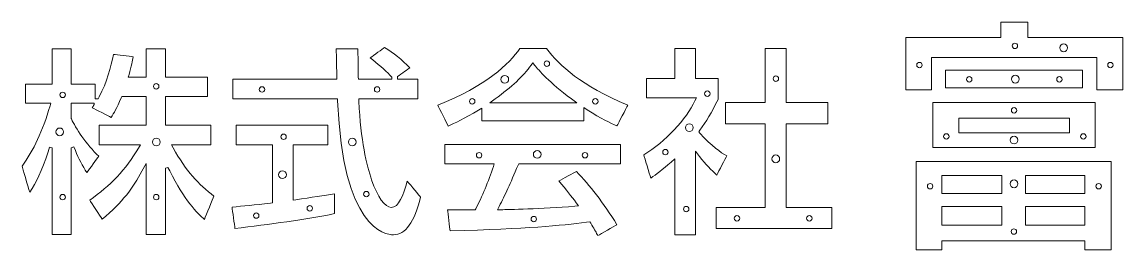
# Model space of a CAD drawing. Header units: millimetres. Extents: x -966 to 669, y -193 to -17.
# Drawn here: x -966 to -113, y -193 to -17 of the extents above; entities that cross this region are included whole.
import ezdxf

# ---------------------------------------------------------------- set-up
doc = ezdxf.new("R2010")
doc.units = ezdxf.units.MM
doc.header["$MEASUREMENT"] = 0
doc.layers.add('layer 1', color=7, linetype='Continuous')

msp = doc.modelspace()

# ---------------------------------------------------------------- linework, layer by layer
at = {"layer": 'layer 1', "color": 250, "lineweight": 18}
for points, knots in [([(-113.4818, -28.6061), (-116.7269, -28.6061), (-187.2068, -28.6061), (-187.2068, -28.6061), (-187.2068, -28.6061), (-187.2068, -28.6061), (-187.2068, -19.1341), (-187.2068, -16.6309), (-187.2068, -16.6309), (-189.9272, -16.6309), (-205.4116, -16.6309), (-208.132, -16.6309), (-208.132, -16.6309), (-208.132, -19.1341), (-208.132, -28.6061), (-208.132, -28.6061), (-208.132, -28.6061), (-208.132, -28.6061), (-278.2352, -28.6061), (-281.4794, -28.6061), (-281.4794, -28.6061), (-281.4794, -31.6212), (-281.4794, -66.0815), (-281.4794, -69.0966), (-281.4794, -69.0966), (-278.7909, -69.0966), (-264.3866, -69.0966), (-261.698, -69.0966), (-261.698, -69.0966), (-261.698, -66.1452), (-261.698, -44.2065), (-261.698, -44.2065), (-261.698, -44.2065), (-261.698, -44.2065), (-133.8337, -44.2065), (-133.8337, -44.2065), (-133.8337, -44.2065), (-133.8337, -44.2065), (-133.8337, -66.1452), (-133.8337, -69.0966), (-133.8337, -69.0966), (-131.1289, -69.0966), (-116.1865, -69.0966), (-113.4818, -69.0966), (-113.4818, -69.0966), (-113.4818, -66.0815), (-113.4818, -31.6212), (-113.4818, -28.6061)], [0, 0, 0, 0, 0.07692308, 0.07692308, 0.07692308, 0.07692308, 0.15384615, 0.15384615, 0.15384615, 0.15384615, 0.23076923, 0.23076923, 0.23076923, 0.23076923, 0.30769231, 0.30769231, 0.30769231, 0.30769231, 0.38461538, 0.38461538, 0.38461538, 0.38461538, 0.46153846, 0.46153846, 0.46153846, 0.46153846, 0.53846154, 0.53846154, 0.53846154, 0.53846154, 0.61538462, 0.61538462, 0.61538462, 0.61538462, 0.69230769, 0.69230769, 0.69230769, 0.69230769, 0.76923077, 0.76923077, 0.76923077, 0.76923077, 0.84615385, 0.84615385, 0.84615385, 0.84615385, 1, 1, 1, 1]), ([(-822.1295, -59.3887), (-825.1818, -59.3887), (-854.5023, -59.3887), (-854.5023, -59.3887), (-854.5023, -59.3887), (-854.5023, -59.3887), (-854.5023, -40.3869), (-854.5023, -37.4944), (-854.5023, -37.4944), (-854.5023, -37.4944), (-869.5543, -37.4944), (-869.5543, -37.4944), (-869.5543, -37.4944), (-869.5543, -40.3869), (-869.5543, -59.3887), (-869.5543, -59.3887), (-869.5543, -59.3887), (-869.5543, -59.3887), (-883.314, -59.3887), (-883.314, -59.3887), (-883.314, -59.3887), (-883.314, -59.3887), (-882.7477, -57.2529), (-882.7477, -57.2529), (-882.7477, -57.2529), (-880.977, -50.5763), (-880.1363, -46.8868), (-879.4104, -43.525), (-879.4104, -43.525), (-882.1499, -43.205), (-892.4463, -42.0023), (-894.7669, -41.7313), (-894.7669, -41.7313), (-896.7278, -51.2365), (-899.775, -63.207), (-905.8418, -74.4868), (-905.8418, -74.4868), (-905.8418, -74.4868), (-906.6897, -76.0633), (-906.6897, -76.0633), (-906.6897, -76.0633), (-906.6897, -76.0633), (-909.0391, -76.0633), (-909.0391, -76.0633), (-909.0391, -76.0633), (-909.0391, -76.0633), (-909.0391, -64.7051), (-909.0391, -64.7051), (-909.0391, -64.7051), (-911.8427, -64.7051), (-927.5301, -64.7051), (-927.5301, -64.7051), (-927.5301, -64.7051), (-927.5301, -64.7051), (-927.5301, -40.4828), (-927.5301, -37.4944), (-927.5301, -37.4944), (-927.5301, -37.4944), (-942.1108, -37.4944), (-942.1108, -37.4944), (-942.1108, -37.4944), (-942.1108, -40.4828), (-942.1108, -64.7051), (-942.1108, -64.7051), (-942.1108, -64.7051), (-942.1108, -64.7051), (-959.8907, -64.7051), (-962.7538, -64.7051), (-962.7538, -64.7051), (-962.7538, -64.7051), (-962.7538, -79.4457), (-962.7538, -79.4457), (-962.7538, -79.4457), (-959.9372, -79.4457), (-943.2649, -79.4457), (-943.2649, -79.4457), (-943.2649, -79.4457), (-943.2649, -79.4457), (-943.9015, -81.623), (-943.9015, -81.623), (-943.9015, -81.623), (-949.6194, -101.1715), (-956.5152, -116.0047), (-965.5578, -128.225), (-965.5578, -128.225), (-965.181, -129.5112), (-961.0512, -143.612), (-959.6143, -148.5181), (-959.6143, -148.5181), (-954.4771, -140.7496), (-950.3013, -132.393), (-945.4308, -117.0647), (-945.4308, -117.0647), (-945.4308, -117.0647), (-944.3399, -113.4271), (-944.3399, -113.4271), (-944.3399, -113.4271), (-944.3399, -113.4271), (-942.1108, -114.0763), (-942.1108, -114.0763), (-942.1108, -114.0763), (-942.1108, -114.0763), (-942.1108, -177.8607), (-942.1108, -181.0856), (-942.1108, -181.0856), (-942.1108, -181.0856), (-927.5301, -181.0856), (-927.5301, -181.0856), (-927.5301, -181.0856), (-927.5301, -177.8586), (-927.5301, -113.9679), (-927.5301, -113.9679), (-927.5301, -113.9679), (-927.5301, -113.9679), (-925.4043, -113.2105), (-925.4043, -113.2105), (-925.4043, -113.2105), (-925.4043, -113.2105), (-924.2567, -116.1504), (-924.2567, -116.1504), (-924.2567, -116.1504), (-921.6614, -122.4937), (-918.7888, -127.9767), (-915.3088, -133.2245), (-915.3088, -133.2245), (-913.3218, -130.4751), (-907.4834, -122.3964), (-906.1919, -120.6094), (-906.1919, -120.6094), (-915.6704, -111.6396), (-924.2088, -98.4867), (-927.3706, -91.715), (-927.3706, -91.715), (-927.3706, -91.715), (-927.5301, -91.3733), (-927.5301, -91.3733), (-927.5301, -91.3733), (-927.5301, -91.3733), (-927.5301, -79.4457), (-927.5301, -79.4457), (-927.5301, -79.4457), (-927.5301, -79.4457), (-912.8913, -79.4457), (-909.6624, -79.4457), (-909.6624, -79.4457), (-909.6624, -79.4457), (-909.6624, -80.6253), (-909.6624, -80.6253), (-909.6624, -80.6253), (-910.2619, -81.5096), (-911.0763, -82.7109), (-911.2625, -82.9857), (-911.2625, -82.9857), (-908.714, -84.2964), (-898.7401, -89.4265), (-896.6824, -90.4848), (-896.6824, -90.4848), (-894.3183, -86.9577), (-892.223, -83.7446), (-888.7766, -75.3386), (-888.7766, -75.3386), (-888.7766, -75.3386), (-888.344, -74.2835), (-888.344, -74.2835), (-888.344, -74.2835), (-888.344, -74.2835), (-869.5543, -74.2835), (-869.5543, -74.2835), (-869.5543, -74.2835), (-869.5543, -74.2835), (-869.5543, -96.4469), (-869.5543, -96.4469), (-869.5543, -96.4469), (-869.5543, -96.4469), (-902.8666, -96.4469), (-905.9566, -96.4469), (-905.9566, -96.4469), (-905.9566, -96.4469), (-905.9566, -111.6573), (-905.9566, -111.6573), (-905.9566, -111.6573), (-902.9218, -111.6573), (-873.9125, -111.6573), (-873.9125, -111.6573), (-873.9125, -111.6573), (-873.9125, -111.6573), (-875.4161, -114.2181), (-875.4161, -114.2181), (-875.4161, -114.2181), (-885.1463, -130.7879), (-897.1819, -143.6168), (-913.1775, -154.4838), (-913.1775, -154.4838), (-911.7891, -156.6232), (-905.1187, -166.9004), (-903.5488, -169.3194), (-903.5488, -169.3194), (-887.6459, -156.2534), (-879.6786, -144.9452), (-872.7507, -132.0991), (-872.7507, -132.0991), (-872.7507, -132.0991), (-869.5543, -126.1725), (-869.5543, -126.1725), (-869.5543, -126.1725), (-869.5543, -126.1725), (-869.5543, -177.9134), (-869.5543, -181.0856), (-869.5543, -181.0856), (-869.5543, -181.0856), (-854.5023, -181.0856), (-854.5023, -181.0856), (-854.5023, -181.0856), (-854.5023, -177.9127), (-854.5023, -129.7463), (-854.5023, -129.7463), (-854.5023, -129.7463), (-854.5023, -129.7463), (-852.7836, -129.2761), (-852.7836, -129.2761), (-852.7836, -129.2761), (-852.7836, -129.2761), (-851.28, -131.9896), (-851.28, -131.9896), (-851.28, -131.9896), (-840.0705, -154.5439), (-829.6336, -164.8606), (-824.3891, -169.4846), (-824.3891, -169.4846), (-823.0324, -166.189), (-817.7921, -153.4582), (-817.0176, -151.577), (-817.0176, -151.577), (-828.8235, -142.2229), (-838.7577, -132.1181), (-848.511, -114.169), (-848.511, -114.169), (-848.511, -114.169), (-849.8759, -111.6573), (-849.8759, -111.6573), (-849.8759, -111.6573), (-849.8759, -111.6573), (-822.3338, -111.6573), (-819.3155, -111.6573), (-819.3155, -111.6573), (-819.3155, -111.6573), (-819.3155, -96.4469), (-819.3155, -96.4469), (-819.3155, -96.4469), (-822.3949, -96.4469), (-854.5023, -96.4469), (-854.5023, -96.4469), (-854.5023, -96.4469), (-854.5023, -96.4469), (-854.5023, -74.2835), (-854.5023, -74.2835), (-854.5023, -74.2835), (-854.5023, -74.2835), (-825.1818, -74.2835), (-822.1295, -74.2835), (-822.1295, -74.2835), (-822.1295, -74.2835), (-822.1295, -59.3887), (-822.1295, -59.3887)], [0, 0, 0, 0, 0.01492537, 0.01492537, 0.01492537, 0.01492537, 0.02985075, 0.02985075, 0.02985075, 0.02985075, 0.04477612, 0.04477612, 0.04477612, 0.04477612, 0.05970149, 0.05970149, 0.05970149, 0.05970149, 0.07462687, 0.07462687, 0.07462687, 0.07462687, 0.08955224, 0.08955224, 0.08955224, 0.08955224, 0.10447761, 0.10447761, 0.10447761, 0.10447761, 0.11940299, 0.11940299, 0.11940299, 0.11940299, 0.13432836, 0.13432836, 0.13432836, 0.13432836, 0.14925373, 0.14925373, 0.14925373, 0.14925373, 0.1641791, 0.1641791, 0.1641791, 0.1641791, 0.17910448, 0.17910448, 0.17910448, 0.17910448, 0.19402985, 0.19402985, 0.19402985, 0.19402985, 0.20895522, 0.20895522, 0.20895522, 0.20895522, 0.2238806, 0.2238806, 0.2238806, 0.2238806, 0.23880597, 0.23880597, 0.23880597, 0.23880597, 0.25373134, 0.25373134, 0.25373134, 0.25373134, 0.26865672, 0.26865672, 0.26865672, 0.26865672, 0.28358209, 0.28358209, 0.28358209, 0.28358209, 0.29850746, 0.29850746, 0.29850746, 0.29850746, 0.31343284, 0.31343284, 0.31343284, 0.31343284, 0.32835821, 0.32835821, 0.32835821, 0.32835821, 0.34328358, 0.34328358, 0.34328358, 0.34328358, 0.35820896, 0.35820896, 0.35820896, 0.35820896, 0.37313433, 0.37313433, 0.37313433, 0.37313433, 0.3880597, 0.3880597, 0.3880597, 0.3880597, 0.40298507, 0.40298507, 0.40298507, 0.40298507, 0.41791045, 0.41791045, 0.41791045, 0.41791045, 0.43283582, 0.43283582, 0.43283582, 0.43283582, 0.44776119, 0.44776119, 0.44776119, 0.44776119, 0.46268657, 0.46268657, 0.46268657, 0.46268657, 0.47761194, 0.47761194, 0.47761194, 0.47761194, 0.49253731, 0.49253731, 0.49253731, 0.49253731, 0.50746269, 0.50746269, 0.50746269, 0.50746269, 0.52238806, 0.52238806, 0.52238806, 0.52238806, 0.53731343, 0.53731343, 0.53731343, 0.53731343, 0.55223881, 0.55223881, 0.55223881, 0.55223881, 0.56716418, 0.56716418, 0.56716418, 0.56716418, 0.58208955, 0.58208955, 0.58208955, 0.58208955, 0.59701493, 0.59701493, 0.59701493, 0.59701493, 0.6119403, 0.6119403, 0.6119403, 0.6119403, 0.62686567, 0.62686567, 0.62686567, 0.62686567, 0.64179104, 0.64179104, 0.64179104, 0.64179104, 0.65671642, 0.65671642, 0.65671642, 0.65671642, 0.67164179, 0.67164179, 0.67164179, 0.67164179, 0.68656716, 0.68656716, 0.68656716, 0.68656716, 0.70149254, 0.70149254, 0.70149254, 0.70149254, 0.71641791, 0.71641791, 0.71641791, 0.71641791, 0.73134328, 0.73134328, 0.73134328, 0.73134328, 0.74626866, 0.74626866, 0.74626866, 0.74626866, 0.76119403, 0.76119403, 0.76119403, 0.76119403, 0.7761194, 0.7761194, 0.7761194, 0.7761194, 0.79104478, 0.79104478, 0.79104478, 0.79104478, 0.80597015, 0.80597015, 0.80597015, 0.80597015, 0.82089552, 0.82089552, 0.82089552, 0.82089552, 0.8358209, 0.8358209, 0.8358209, 0.8358209, 0.85074627, 0.85074627, 0.85074627, 0.85074627, 0.86567164, 0.86567164, 0.86567164, 0.86567164, 0.88059701, 0.88059701, 0.88059701, 0.88059701, 0.89552239, 0.89552239, 0.89552239, 0.89552239, 0.91044776, 0.91044776, 0.91044776, 0.91044776, 0.92537313, 0.92537313, 0.92537313, 0.92537313, 0.94029851, 0.94029851, 0.94029851, 0.94029851, 0.95522388, 0.95522388, 0.95522388, 0.95522388, 0.97014925, 0.97014925, 0.97014925, 0.97014925, 1, 1, 1, 1]), ([(-685.0438, -36.4195), (-686.3875, -37.4014), (-693.4307, -42.5463), (-696.1017, -44.4972), (-696.1017, -44.4972), (-690.5735, -48.3802), (-684.5496, -53.9761), (-680.7755, -57.9221), (-680.7755, -57.9221), (-680.7755, -57.9221), (-679.3928, -59.3676), (-679.3928, -59.3676), (-679.3928, -59.3676), (-679.3928, -59.3676), (-679.3928, -60.797), (-679.3928, -60.797), (-679.3928, -60.797), (-679.3928, -60.797), (-705.2673, -60.797), (-705.2673, -60.797), (-705.2673, -60.797), (-705.2673, -60.797), (-705.2937, -59.1237), (-705.2937, -59.1237), (-705.2937, -59.1237), (-705.4167, -51.2841), (-705.5571, -41.6418), (-705.595, -37.3428), (-705.595, -37.3428), (-705.595, -37.3428), (-722.3643, -37.3428), (-722.3643, -37.3428), (-722.3643, -37.3428), (-722.3044, -42.6186), (-722.0443, -55.2797), (-721.9096, -59.0361), (-721.9096, -59.0361), (-721.9096, -59.0361), (-721.8465, -60.797), (-721.8465, -60.797), (-721.8465, -60.797), (-721.8465, -60.797), (-799.1858, -60.797), (-802.4439, -60.797), (-802.4439, -60.797), (-802.4439, -60.797), (-802.4439, -76.1604), (-802.4439, -76.1604), (-802.4439, -76.1604), (-799.1848, -76.1604), (-721.352, -76.1604), (-721.352, -76.1604), (-721.352, -76.1604), (-721.352, -76.1604), (-721.287, -77.7927), (-721.287, -77.7927), (-721.287, -77.7927), (-717.3598, -176.4048), (-684.6274, -181.3998), (-678.1057, -181.3998), (-678.1057, -181.3998), (-668.853, -181.3998), (-661.6107, -171.3145), (-657.1259, -152.2547), (-657.1259, -152.2547), (-657.9578, -151.2528), (-664.6204, -143.2299), (-667.4412, -139.833), (-667.4412, -139.833), (-670.3591, -150.8032), (-673.9704, -160.2486), (-679.8255, -160.2486), (-679.8255, -160.2486), (-684.6781, -160.2486), (-690.3355, -152.2576), (-694.9589, -138.8725), (-694.9589, -138.8725), (-698.7754, -127.8234), (-703.5844, -108.2811), (-704.8212, -77.9296), (-704.8212, -77.9296), (-704.8212, -77.9296), (-704.8932, -76.1604), (-704.8932, -76.1604), (-704.8932, -76.1604), (-704.8932, -76.1604), (-662.4705, -76.1604), (-659.3198, -76.1604), (-659.3198, -76.1604), (-659.3198, -76.1604), (-659.3198, -60.797), (-659.3198, -60.797), (-659.3198, -60.797), (-659.3198, -60.797), (-674.9509, -60.797), (-674.9509, -60.797), (-674.9509, -60.797), (-674.9509, -60.797), (-674.9509, -58.8192), (-674.9509, -58.8192), (-674.9509, -58.8192), (-671.7852, -56.5802), (-666.8771, -53.1086), (-665.4093, -52.0706), (-665.4093, -52.0706), (-671.1643, -46.0375), (-678.3172, -40.3301), (-685.0438, -36.4195)], [0, 0, 0, 0, 0.03571429, 0.03571429, 0.03571429, 0.03571429, 0.07142857, 0.07142857, 0.07142857, 0.07142857, 0.10714286, 0.10714286, 0.10714286, 0.10714286, 0.14285714, 0.14285714, 0.14285714, 0.14285714, 0.17857143, 0.17857143, 0.17857143, 0.17857143, 0.21428571, 0.21428571, 0.21428571, 0.21428571, 0.25, 0.25, 0.25, 0.25, 0.28571429, 0.28571429, 0.28571429, 0.28571429, 0.32142857, 0.32142857, 0.32142857, 0.32142857, 0.35714286, 0.35714286, 0.35714286, 0.35714286, 0.39285714, 0.39285714, 0.39285714, 0.39285714, 0.42857143, 0.42857143, 0.42857143, 0.42857143, 0.46428571, 0.46428571, 0.46428571, 0.46428571, 0.5, 0.5, 0.5, 0.5, 0.53571429, 0.53571429, 0.53571429, 0.53571429, 0.57142857, 0.57142857, 0.57142857, 0.57142857, 0.60714286, 0.60714286, 0.60714286, 0.60714286, 0.64285714, 0.64285714, 0.64285714, 0.64285714, 0.67857143, 0.67857143, 0.67857143, 0.67857143, 0.71428571, 0.71428571, 0.71428571, 0.71428571, 0.75, 0.75, 0.75, 0.75, 0.78571429, 0.78571429, 0.78571429, 0.78571429, 0.82142857, 0.82142857, 0.82142857, 0.82142857, 0.85714286, 0.85714286, 0.85714286, 0.85714286, 0.89285714, 0.89285714, 0.89285714, 0.89285714, 0.92857143, 0.92857143, 0.92857143, 0.92857143, 1, 1, 1, 1]), ([(-496.7092, -81.0673), (-533.0539, -66.0239), (-549.0529, -50.5013), (-559.7375, -37.183), (-559.7375, -37.183), (-561.1878, -37.183), (-578.656, -37.183), (-580.2361, -37.183), (-580.2361, -37.183), (-588.5455, -49.1288), (-606.2784, -66.1166), (-643.8265, -81.0993), (-643.8265, -81.0993), (-642.5473, -83.6366), (-636.835, -94.9665), (-635.6988, -97.2206), (-635.6988, -97.2206), (-630.7382, -94.9779), (-623.4146, -91.5876), (-612.1816, -84.8448), (-612.1816, -84.8448), (-612.1816, -84.8448), (-609.6067, -83.299), (-609.6067, -83.299), (-609.6067, -83.299), (-609.6067, -83.299), (-609.6067, -91.0174), (-609.6067, -93.2068), (-609.6067, -93.2068), (-606.4145, -93.2068), (-533.9438, -93.2068), (-530.7516, -93.2068), (-530.7516, -93.2068), (-530.7516, -90.98), (-530.7516, -82.8629), (-530.7516, -82.8629), (-530.7516, -82.8629), (-530.7516, -82.8629), (-528.1257, -84.5678), (-528.1257, -84.5678), (-528.1257, -84.5678), (-517.31, -91.5902), (-510.0681, -94.9157), (-505.1178, -97.0928), (-505.1178, -97.0928), (-503.9718, -94.9086), (-498.0366, -83.5973), (-496.7092, -81.0673)], [0, 0, 0, 0, 0.07692308, 0.07692308, 0.07692308, 0.07692308, 0.15384615, 0.15384615, 0.15384615, 0.15384615, 0.23076923, 0.23076923, 0.23076923, 0.23076923, 0.30769231, 0.30769231, 0.30769231, 0.30769231, 0.38461538, 0.38461538, 0.38461538, 0.38461538, 0.46153846, 0.46153846, 0.46153846, 0.46153846, 0.53846154, 0.53846154, 0.53846154, 0.53846154, 0.61538462, 0.61538462, 0.61538462, 0.61538462, 0.69230769, 0.69230769, 0.69230769, 0.69230769, 0.76923077, 0.76923077, 0.76923077, 0.76923077, 0.84615385, 0.84615385, 0.84615385, 0.84615385, 1, 1, 1, 1]), ([(-444.2521, -37.183), (-446.8164, -37.183), (-457.8339, -37.183), (-460.3982, -37.183), (-460.3982, -37.183), (-460.3982, -40.102), (-460.3982, -60.3285), (-460.3982, -60.3285), (-460.3982, -60.3285), (-460.3982, -60.3285), (-479.4, -60.3285), (-482.2925, -60.3285), (-482.2925, -60.3285), (-482.2925, -62.8394), (-482.2925, -72.7124), (-482.2925, -75.2233), (-482.2925, -75.2233), (-479.1922, -75.2233), (-443.6389, -75.2233), (-443.6389, -75.2233), (-443.6389, -75.2233), (-443.6389, -75.2233), (-444.7647, -77.6411), (-444.7647, -77.6411), (-444.7647, -77.6411), (-451.4361, -91.9652), (-467.5968, -109.0394), (-484.341, -119.5714), (-484.341, -119.5714), (-483.7592, -121.5148), (-479.9769, -134.1507), (-478.9683, -137.5198), (-478.9683, -137.5198), (-474.7405, -134.5572), (-469.9162, -130.9657), (-463.2229, -125.0608), (-463.2229, -125.0608), (-463.2229, -125.0608), (-460.3982, -122.5689), (-460.3982, -122.5689), (-460.3982, -122.5689), (-460.3982, -122.5689), (-460.3982, -178.2031), (-460.3982, -181.4026), (-460.3982, -181.4026), (-457.8339, -181.4026), (-446.8164, -181.4026), (-444.2521, -181.4026), (-444.2521, -181.4026), (-444.2521, -178.1885), (-444.2521, -116.738), (-444.2521, -116.738), (-444.2521, -116.738), (-444.2521, -116.738), (-441.1961, -120.7792), (-441.1961, -120.7792), (-441.1961, -120.7792), (-436.5599, -126.9105), (-431.9614, -131.4261), (-427.8719, -135.169), (-427.8719, -135.169), (-426.3902, -132.3265), (-421.2306, -122.4279), (-420.1044, -120.2673), (-420.1044, -120.2673), (-424.864, -117.4842), (-431.7571, -113.1397), (-440.868, -102.5854), (-440.868, -102.5854), (-440.868, -102.5854), (-441.7551, -101.5575), (-441.7551, -101.5575), (-441.7551, -101.5575), (-441.7551, -101.5575), (-440.9489, -100.4649), (-440.9489, -100.4649), (-440.9489, -100.4649), (-435.8977, -93.621), (-431.9398, -86.8812), (-426.8943, -76.5292), (-426.8943, -76.5292), (-426.8943, -75.8462), (-426.8943, -63.0596), (-426.8943, -60.3285), (-426.8943, -60.3285), (-429.6609, -60.3285), (-444.2521, -60.3285), (-444.2521, -60.3285), (-444.2521, -60.3285), (-444.2521, -60.3285), (-444.2521, -40.102), (-444.2521, -37.183)], [0, 0, 0, 0, 0.04166667, 0.04166667, 0.04166667, 0.04166667, 0.08333333, 0.08333333, 0.08333333, 0.08333333, 0.125, 0.125, 0.125, 0.125, 0.16666667, 0.16666667, 0.16666667, 0.16666667, 0.20833333, 0.20833333, 0.20833333, 0.20833333, 0.25, 0.25, 0.25, 0.25, 0.29166667, 0.29166667, 0.29166667, 0.29166667, 0.33333333, 0.33333333, 0.33333333, 0.33333333, 0.375, 0.375, 0.375, 0.375, 0.41666667, 0.41666667, 0.41666667, 0.41666667, 0.45833333, 0.45833333, 0.45833333, 0.45833333, 0.5, 0.5, 0.5, 0.5, 0.54166667, 0.54166667, 0.54166667, 0.54166667, 0.58333333, 0.58333333, 0.58333333, 0.58333333, 0.625, 0.625, 0.625, 0.625, 0.66666667, 0.66666667, 0.66666667, 0.66666667, 0.70833333, 0.70833333, 0.70833333, 0.70833333, 0.75, 0.75, 0.75, 0.75, 0.79166667, 0.79166667, 0.79166667, 0.79166667, 0.83333333, 0.83333333, 0.83333333, 0.83333333, 0.875, 0.875, 0.875, 0.875, 0.91666667, 0.91666667, 0.91666667, 0.91666667, 1, 1, 1, 1]), ([(-374.0383, -37.183), (-376.615, -37.183), (-387.9219, -37.183), (-390.4986, -37.183), (-390.4986, -37.183), (-390.4986, -40.3128), (-390.4986, -79.0919), (-390.4986, -79.0919), (-390.4986, -79.0919), (-390.4986, -79.0919), (-418.1155, -79.0919), (-421.1489, -79.0919), (-421.1489, -79.0919), (-421.1489, -81.6685), (-421.1489, -92.9728), (-421.1489, -95.5494), (-421.1489, -95.5494), (-418.1155, -95.5494), (-390.4986, -95.5494), (-390.4986, -95.5494), (-390.4986, -95.5494), (-390.4986, -95.5494), (-390.4986, -160.2514), (-390.4986, -160.2514), (-390.4986, -160.2514), (-390.4986, -160.2514), (-425.2408, -160.2514), (-428.3423, -160.2514), (-428.3423, -160.2514), (-428.3423, -162.822), (-428.3423, -173.9841), (-428.3423, -176.5546), (-428.3423, -176.5546), (-425.1266, -176.5546), (-342.0699, -176.5546), (-338.8542, -176.5546), (-338.8542, -176.5546), (-338.8542, -173.9841), (-338.8542, -162.822), (-338.8542, -160.2514), (-338.8542, -160.2514), (-341.9336, -160.2514), (-374.0383, -160.2514), (-374.0383, -160.2514), (-374.0383, -160.2514), (-374.0383, -160.2514), (-374.0383, -95.5494), (-374.0383, -95.5494), (-374.0383, -95.5494), (-374.0383, -95.5494), (-344.8759, -95.5494), (-341.8253, -95.5494), (-341.8253, -95.5494), (-341.8253, -92.9728), (-341.8253, -81.6685), (-341.8253, -79.0919), (-341.8253, -79.0919), (-344.8759, -79.0919), (-374.0383, -79.0919), (-374.0383, -79.0919), (-374.0383, -79.0919), (-374.0383, -79.0919), (-374.0383, -40.3128), (-374.0383, -37.183)], [0, 0, 0, 0, 0.05882353, 0.05882353, 0.05882353, 0.05882353, 0.11764706, 0.11764706, 0.11764706, 0.11764706, 0.17647059, 0.17647059, 0.17647059, 0.17647059, 0.23529412, 0.23529412, 0.23529412, 0.23529412, 0.29411765, 0.29411765, 0.29411765, 0.29411765, 0.35294118, 0.35294118, 0.35294118, 0.35294118, 0.41176471, 0.41176471, 0.41176471, 0.41176471, 0.47058824, 0.47058824, 0.47058824, 0.47058824, 0.52941176, 0.52941176, 0.52941176, 0.52941176, 0.58823529, 0.58823529, 0.58823529, 0.58823529, 0.64705882, 0.64705882, 0.64705882, 0.64705882, 0.70588235, 0.70588235, 0.70588235, 0.70588235, 0.76470588, 0.76470588, 0.76470588, 0.76470588, 0.82352941, 0.82352941, 0.82352941, 0.82352941, 0.88235294, 0.88235294, 0.88235294, 0.88235294, 1, 1, 1, 1]), ([(-536.2555, -79.2462), (-536.2555, -79.2462), (-603.5919, -79.2462), (-603.5919, -79.2462), (-603.5919, -79.2462), (-603.5919, -79.2462), (-599.3227, -76.1673), (-599.3227, -76.1673), (-599.3227, -76.1673), (-586.6444, -67.024), (-577.5639, -58.5074), (-571.5625, -50.1308), (-571.5625, -50.1308), (-571.5625, -50.1308), (-570.2864, -48.3499), (-570.2864, -48.3499), (-570.2864, -48.3499), (-570.2864, -48.3499), (-568.8781, -50.0283), (-568.8781, -50.0283), (-568.8781, -50.0283), (-565.5253, -54.0246), (-557.6733, -63.3831), (-540.3952, -76.1801), (-540.3952, -76.1801), (-540.3952, -76.1801), (-536.2555, -79.2462), (-536.2555, -79.2462)], [0, 0, 0, 0, 0.125, 0.125, 0.125, 0.125, 0.25, 0.25, 0.25, 0.25, 0.375, 0.375, 0.375, 0.375, 0.5, 0.5, 0.5, 0.5, 0.625, 0.625, 0.625, 0.625, 0.75, 0.75, 0.75, 0.75, 1, 1, 1, 1]), ([(-250.887, -53.9333), (-250.887, -56.3835), (-250.887, -65.1251), (-250.887, -67.5752), (-250.887, -67.5752), (-247.6438, -67.5752), (-148.0808, -67.5752), (-144.8376, -67.5752), (-144.8376, -67.5752), (-144.8376, -65.1251), (-144.8376, -56.3835), (-144.8376, -53.9333), (-144.8376, -53.9333), (-148.0808, -53.9333), (-247.6438, -53.9333), (-250.887, -53.9333)], [0, 0, 0, 0, 0.2, 0.2, 0.2, 0.2, 0.4, 0.4, 0.4, 0.4, 0.6, 0.6, 0.6, 0.6, 1, 1, 1, 1]), ([(-260.5773, -78.9596), (-260.5773, -81.9191), (-260.5773, -110.7952), (-260.5773, -113.7547), (-260.5773, -113.7547), (-257.3105, -113.7547), (-138.2212, -113.7547), (-134.9544, -113.7547), (-134.9544, -113.7547), (-134.9544, -110.7952), (-134.9544, -81.9191), (-134.9544, -78.9596), (-134.9544, -78.9596), (-138.2212, -78.9596), (-257.3105, -78.9596), (-260.5773, -78.9596)], [0, 0, 0, 0, 0.2, 0.2, 0.2, 0.2, 0.4, 0.4, 0.4, 0.4, 0.6, 0.6, 0.6, 0.6, 1, 1, 1, 1]), ([(-240.4129, -91.0043), (-240.4129, -91.0043), (-154.9259, -91.0043), (-154.9259, -91.0043), (-154.9259, -91.0043), (-154.9259, -91.0043), (-154.9259, -102.4748), (-154.9259, -102.4748), (-154.9259, -102.4748), (-154.9259, -102.4748), (-240.4129, -102.4748), (-240.4129, -102.4748), (-240.4129, -102.4748), (-240.4129, -102.4748), (-240.4129, -91.0043), (-240.4129, -91.0043)], [0, 0, 0, 0, 0.2, 0.2, 0.2, 0.2, 0.4, 0.4, 0.4, 0.4, 0.6, 0.6, 0.6, 0.6, 1, 1, 1, 1]), ([(-773.3019, -156.9524), (-785.8409, -158.3952), (-794.3413, -159.1793), (-803.0042, -159.9317), (-803.0042, -159.9317), (-802.6498, -162.5979), (-801.1364, -173.987), (-800.8002, -176.5171), (-800.8002, -176.5171), (-774.5959, -173.3605), (-745.3197, -169.5418), (-723.6028, -164.9863), (-723.6028, -164.9863), (-723.6204, -162.8692), (-723.7055, -152.5227), (-723.7293, -149.6061), (-723.7293, -149.6061), (-731.6144, -150.9224), (-741.4095, -152.5558), (-753.7097, -154.2926), (-753.7097, -154.2926), (-753.7097, -154.2926), (-755.6474, -154.5663), (-755.6474, -154.5663), (-755.6474, -154.5663), (-755.6474, -154.5663), (-755.6474, -111.8117), (-755.6474, -111.8117), (-755.6474, -111.8117), (-755.6474, -111.8117), (-731.7374, -111.8117), (-728.7536, -111.8117), (-728.7536, -111.8117), (-728.7536, -111.8117), (-728.7536, -96.4469), (-728.7536, -96.4469), (-728.7536, -96.4469), (-728.7536, -96.4469), (-799.9413, -96.4469), (-799.9413, -96.4469), (-799.9413, -96.4469), (-799.9413, -96.4469), (-799.9413, -111.8117), (-799.9413, -111.8117), (-799.9413, -111.8117), (-796.9396, -111.8117), (-771.7963, -111.8117), (-771.7963, -111.8117), (-771.7963, -111.8117), (-771.7963, -111.8117), (-771.7963, -156.7791), (-771.7963, -156.7791), (-771.7963, -156.7791), (-771.7963, -156.7791), (-773.3019, -156.9524), (-773.3019, -156.9524)], [0, 0, 0, 0, 0.06666667, 0.06666667, 0.06666667, 0.06666667, 0.13333333, 0.13333333, 0.13333333, 0.13333333, 0.2, 0.2, 0.2, 0.2, 0.26666667, 0.26666667, 0.26666667, 0.26666667, 0.33333333, 0.33333333, 0.33333333, 0.33333333, 0.4, 0.4, 0.4, 0.4, 0.46666667, 0.46666667, 0.46666667, 0.46666667, 0.53333333, 0.53333333, 0.53333333, 0.53333333, 0.6, 0.6, 0.6, 0.6, 0.66666667, 0.66666667, 0.66666667, 0.66666667, 0.73333333, 0.73333333, 0.73333333, 0.73333333, 0.8, 0.8, 0.8, 0.8, 0.86666667, 0.86666667, 0.86666667, 0.86666667, 1, 1, 1, 1]), ([(-502.4494, -111.4606), (-505.7259, -111.4606), (-634.9493, -111.4606), (-638.2258, -111.4606), (-638.2258, -111.4606), (-638.2258, -113.9714), (-638.2258, -123.8419), (-638.2258, -126.3527), (-638.2258, -126.3527), (-635.1269, -126.3527), (-600.049, -126.3527), (-600.049, -126.3527), (-600.049, -126.3527), (-600.049, -126.3527), (-600.7811, -128.5827), (-600.7811, -128.5827), (-600.7811, -128.5827), (-604.4408, -139.7331), (-609.7627, -152.5433), (-614.3396, -161.2188), (-614.3396, -161.2188), (-614.3396, -161.2188), (-614.8215, -162.1324), (-614.8215, -162.1324), (-614.8215, -162.1324), (-614.8215, -162.1324), (-629.6766, -162.032), (-629.6766, -162.032), (-629.6766, -162.032), (-629.6766, -162.032), (-633.959, -162.0015), (-636.2693, -161.985), (-636.2693, -161.985), (-635.9052, -164.8549), (-634.5001, -175.9283), (-634.2067, -178.24), (-634.2067, -178.24), (-573.8149, -177.0056), (-548.7432, -174.0862), (-528.581, -171.7358), (-528.581, -171.7358), (-528.581, -171.7358), (-525.9766, -171.4323), (-525.9766, -171.4323), (-525.9766, -171.4323), (-525.9766, -171.4323), (-525.4098, -172.3606), (-525.4098, -172.3606), (-525.4098, -172.3606), (-522.8633, -176.5292), (-521.5597, -178.9753), (-520.4094, -181.1337), (-520.4094, -181.1337), (-520.4094, -181.1337), (-520.1562, -181.6031), (-519.9369, -182.0096), (-519.9369, -182.0096), (-517.6426, -180.7019), (-507.4837, -174.9117), (-505.159, -173.5867), (-505.159, -173.5867), (-515.6943, -156.6096), (-526.2394, -142.7588), (-536.5293, -132.379), (-536.5293, -132.379), (-538.2433, -133.3008), (-547.432, -138.2419), (-550.1325, -139.694), (-550.1325, -139.694), (-544.2939, -146.5685), (-540.2852, -151.576), (-536.5968, -156.6032), (-536.5968, -156.6032), (-536.5968, -156.6032), (-534.7923, -159.0627), (-534.7923, -159.0627), (-534.7923, -159.0627), (-534.7923, -159.0627), (-537.8333, -159.3035), (-537.8333, -159.3035), (-537.8333, -159.3035), (-563.4452, -161.3323), (-589.6086, -161.9712), (-594.7289, -161.9712), (-594.7289, -161.9712), (-594.7289, -161.9712), (-597.5194, -161.9712), (-597.5194, -161.9712), (-597.5194, -161.9712), (-597.5194, -161.9712), (-596.2395, -159.4914), (-596.2395, -159.4914), (-596.2395, -159.4914), (-591.6078, -150.5178), (-587.8275, -141.9888), (-581.597, -127.3856), (-581.597, -127.3856), (-581.597, -127.3856), (-581.1564, -126.3527), (-581.1564, -126.3527), (-581.1564, -126.3527), (-581.1564, -126.3527), (-505.7052, -126.3527), (-502.4494, -126.3527), (-502.4494, -126.3527), (-502.4494, -123.8419), (-502.4494, -113.9714), (-502.4494, -111.4606)], [0, 0, 0, 0, 0.03571429, 0.03571429, 0.03571429, 0.03571429, 0.07142857, 0.07142857, 0.07142857, 0.07142857, 0.10714286, 0.10714286, 0.10714286, 0.10714286, 0.14285714, 0.14285714, 0.14285714, 0.14285714, 0.17857143, 0.17857143, 0.17857143, 0.17857143, 0.21428571, 0.21428571, 0.21428571, 0.21428571, 0.25, 0.25, 0.25, 0.25, 0.28571429, 0.28571429, 0.28571429, 0.28571429, 0.32142857, 0.32142857, 0.32142857, 0.32142857, 0.35714286, 0.35714286, 0.35714286, 0.35714286, 0.39285714, 0.39285714, 0.39285714, 0.39285714, 0.42857143, 0.42857143, 0.42857143, 0.42857143, 0.46428571, 0.46428571, 0.46428571, 0.46428571, 0.5, 0.5, 0.5, 0.5, 0.53571429, 0.53571429, 0.53571429, 0.53571429, 0.57142857, 0.57142857, 0.57142857, 0.57142857, 0.60714286, 0.60714286, 0.60714286, 0.60714286, 0.64285714, 0.64285714, 0.64285714, 0.64285714, 0.67857143, 0.67857143, 0.67857143, 0.67857143, 0.71428571, 0.71428571, 0.71428571, 0.71428571, 0.75, 0.75, 0.75, 0.75, 0.78571429, 0.78571429, 0.78571429, 0.78571429, 0.82142857, 0.82142857, 0.82142857, 0.82142857, 0.85714286, 0.85714286, 0.85714286, 0.85714286, 0.89285714, 0.89285714, 0.89285714, 0.89285714, 0.92857143, 0.92857143, 0.92857143, 0.92857143, 1, 1, 1, 1]), ([(-142.9563, -186.1482), (-142.9563, -186.1482), (-142.9563, -191.2244), (-142.9563, -193.1789), (-142.9563, -193.1789), (-140.2515, -193.1789), (-125.3091, -193.1789), (-122.6044, -193.1789), (-122.6044, -193.1789), (-122.6044, -190.016), (-122.6044, -127.7259), (-122.6044, -124.563), (-122.6044, -124.563), (-125.8929, -124.563), (-270.2093, -124.563), (-273.4978, -124.563), (-273.4978, -124.563), (-273.4978, -127.7259), (-273.4978, -190.016), (-273.4978, -193.1789), (-273.4978, -193.1789), (-270.8091, -193.1789), (-256.4024, -193.1789), (-253.7137, -193.1789), (-253.7137, -193.1789), (-253.7137, -191.2244), (-253.7137, -186.1482), (-253.7137, -186.1482), (-253.7137, -186.1482), (-253.7137, -186.1482), (-142.9563, -186.1482), (-142.9563, -186.1482)], [0, 0, 0, 0, 0.11111111, 0.11111111, 0.11111111, 0.11111111, 0.22222222, 0.22222222, 0.22222222, 0.22222222, 0.33333333, 0.33333333, 0.33333333, 0.33333333, 0.44444444, 0.44444444, 0.44444444, 0.44444444, 0.55555556, 0.55555556, 0.55555556, 0.55555556, 0.66666667, 0.66666667, 0.66666667, 0.66666667, 0.77777778, 0.77777778, 0.77777778, 0.77777778, 1, 1, 1, 1]), ([(-253.7137, -135.6049), (-253.7137, -135.6049), (-207.1784, -135.6049), (-207.1784, -135.6049), (-207.1784, -135.6049), (-207.1784, -135.6049), (-207.1784, -149.4531), (-207.1784, -149.4531), (-207.1784, -149.4531), (-207.1784, -149.4531), (-253.7137, -149.4531), (-253.7137, -149.4531), (-253.7137, -149.4531), (-253.7137, -149.4531), (-253.7137, -135.6049), (-253.7137, -135.6049)], [0, 0, 0, 0, 0.2, 0.2, 0.2, 0.2, 0.4, 0.4, 0.4, 0.4, 0.6, 0.6, 0.6, 0.6, 1, 1, 1, 1]), ([(-188.9183, -135.6049), (-188.9183, -135.6049), (-142.9563, -135.6049), (-142.9563, -135.6049), (-142.9563, -135.6049), (-142.9563, -135.6049), (-142.9563, -149.4531), (-142.9563, -149.4531), (-142.9563, -149.4531), (-142.9563, -149.4531), (-188.9183, -149.4531), (-188.9183, -149.4531), (-188.9183, -149.4531), (-188.9183, -149.4531), (-188.9183, -135.6049), (-188.9183, -135.6049)], [0, 0, 0, 0, 0.2, 0.2, 0.2, 0.2, 0.4, 0.4, 0.4, 0.4, 0.6, 0.6, 0.6, 0.6, 1, 1, 1, 1]), ([(-253.7137, -159.5469), (-253.7137, -159.5469), (-207.1784, -159.5469), (-207.1784, -159.5469), (-207.1784, -159.5469), (-207.1784, -159.5469), (-207.1784, -173.9684), (-207.1784, -173.9684), (-207.1784, -173.9684), (-207.1784, -173.9684), (-253.7137, -173.9684), (-253.7137, -173.9684), (-253.7137, -173.9684), (-253.7137, -173.9684), (-253.7137, -159.5469), (-253.7137, -159.5469)], [0, 0, 0, 0, 0.2, 0.2, 0.2, 0.2, 0.4, 0.4, 0.4, 0.4, 0.6, 0.6, 0.6, 0.6, 1, 1, 1, 1]), ([(-188.9183, -159.5469), (-188.9183, -159.5469), (-142.9563, -159.5469), (-142.9563, -159.5469), (-142.9563, -159.5469), (-142.9563, -159.5469), (-142.9563, -173.9684), (-142.9563, -173.9684), (-142.9563, -173.9684), (-142.9563, -173.9684), (-188.9183, -173.9684), (-188.9183, -173.9684), (-188.9183, -173.9684), (-188.9183, -173.9684), (-188.9183, -159.5469), (-188.9183, -159.5469)], [0, 0, 0, 0, 0.2, 0.2, 0.2, 0.2, 0.4, 0.4, 0.4, 0.4, 0.6, 0.6, 0.6, 0.6, 1, 1, 1, 1])]:
    msp.add_open_spline(points, degree=3, knots=knots, dxfattribs=at)
at = {"layer": 'layer 1', "color": 250, "lineweight": 20}
for points in [[(-195.0103, -35.1068), (-195.0103, -36.2662), (-195.9518, -37.2076), (-197.1113, -37.2076), (-197.1113, -37.2076), (-198.2707, -37.2076), (-199.2123, -36.2662), (-199.2123, -35.1068), (-199.2123, -35.1068), (-199.2123, -33.9471), (-198.2707, -33.0058), (-197.1113, -33.0058), (-197.1113, -33.0058), (-195.9518, -33.0058), (-195.0103, -33.9471), (-195.0103, -35.1068)], [(-156.3472, -36.6099), (-156.3472, -38.2666), (-157.6904, -39.6099), (-159.3472, -39.6099), (-159.3472, -39.6099), (-161.0039, -39.6099), (-162.3472, -38.2666), (-162.3472, -36.6099), (-162.3472, -36.6099), (-162.3472, -34.9528), (-161.0039, -33.6099), (-159.3472, -33.6099), (-159.3472, -33.6099), (-157.6904, -33.6099), (-156.3472, -34.9528), (-156.3472, -36.6099)], [(-557.2665, -48.8989), (-557.2665, -50.0583), (-558.2062, -50.9988), (-559.3656, -50.9988), (-559.3656, -50.9988), (-560.5251, -50.9988), (-561.4646, -50.0583), (-561.4646, -48.8989), (-561.4646, -48.8989), (-561.4646, -47.7394), (-560.5251, -46.7989), (-559.3656, -46.7989), (-559.3656, -46.7989), (-558.2062, -46.7989), (-557.2665, -47.7394), (-557.2665, -48.8989)], [(-268.8902, -49.9648), (-268.8902, -51.1242), (-269.8298, -52.0658), (-270.9893, -52.0658), (-270.9893, -52.0658), (-272.1487, -52.0658), (-273.0884, -51.1242), (-273.0884, -49.9648), (-273.0884, -49.9648), (-273.0884, -48.8053), (-272.1487, -47.8638), (-270.9893, -47.8638), (-270.9893, -47.8638), (-269.8298, -47.8638), (-268.8902, -48.8053), (-268.8902, -49.9648)], [(-121.1342, -49.9648), (-121.1342, -51.1242), (-122.0738, -52.0658), (-123.2333, -52.0658), (-123.2333, -52.0658), (-124.3927, -52.0658), (-125.3324, -51.1242), (-125.3324, -49.9648), (-125.3324, -49.9648), (-125.3324, -48.8053), (-124.3927, -47.8638), (-123.2333, -47.8638), (-123.2333, -47.8638), (-122.0738, -47.8638), (-121.1342, -48.8053), (-121.1342, -49.9648)], [(-588.9313, -61.0769), (-588.9313, -62.7337), (-590.2744, -64.0769), (-591.9313, -64.0769), (-591.9313, -64.0769), (-593.5882, -64.0769), (-594.9313, -62.7337), (-594.9313, -61.0769), (-594.9313, -61.0769), (-594.9313, -59.4199), (-593.5882, -58.0769), (-591.9313, -58.0769), (-591.9313, -58.0769), (-590.2744, -58.0769), (-588.9313, -59.4199), (-588.9313, -61.0769)], [(-380.03, -60.5151), (-380.03, -61.6745), (-380.9715, -62.615), (-382.1291, -62.615), (-382.1291, -62.615), (-383.2904, -62.615), (-384.2299, -61.6745), (-384.2299, -60.5151), (-384.2299, -60.5151), (-384.2299, -59.3556), (-383.2904, -58.4151), (-382.1291, -58.4151), (-382.1291, -58.4151), (-380.9715, -58.4151), (-380.03, -59.3556), (-380.03, -60.5151)], [(-230.3545, -61.0421), (-230.3545, -62.2016), (-231.2959, -63.1431), (-232.4535, -63.1431), (-232.4535, -63.1431), (-233.615, -63.1431), (-234.5545, -62.2016), (-234.5545, -61.0421), (-234.5545, -61.0421), (-234.5545, -59.8827), (-233.615, -58.9411), (-232.4535, -58.9411), (-232.4535, -58.9411), (-231.2959, -58.9411), (-230.3545, -59.8827), (-230.3545, -61.0421)], [(-193.7416, -60.884), (-193.7416, -62.5408), (-195.0849, -63.884), (-196.7416, -63.884), (-196.7416, -63.884), (-198.3984, -63.884), (-199.7416, -62.5408), (-199.7416, -60.884), (-199.7416, -60.884), (-199.7416, -59.2269), (-198.3984, -57.884), (-196.7416, -57.884), (-196.7416, -57.884), (-195.0849, -57.884), (-193.7416, -59.2269), (-193.7416, -60.884)], [(-160.6038, -61.0421), (-160.6038, -62.2016), (-161.5452, -63.1431), (-162.7027, -63.1431), (-162.7027, -63.1431), (-163.8642, -63.1431), (-164.8037, -62.2016), (-164.8037, -61.0421), (-164.8037, -61.0421), (-164.8037, -59.8827), (-163.8642, -58.9411), (-162.7027, -58.9411), (-162.7027, -58.9411), (-161.5452, -58.9411), (-160.6038, -59.8827), (-160.6038, -61.0421)], [(-859.6104, -66.4743), (-859.6104, -67.6338), (-860.5519, -68.5743), (-861.7114, -68.5743), (-861.7114, -68.5743), (-862.8708, -68.5743), (-863.8124, -67.6338), (-863.8124, -66.4743), (-863.8124, -66.4743), (-863.8124, -65.3147), (-862.8708, -64.3742), (-861.7114, -64.3742), (-861.7114, -64.3742), (-860.5519, -64.3742), (-859.6104, -65.3147), (-859.6104, -66.4743)], [(-777.6946, -68.857), (-777.6946, -70.0166), (-778.6362, -70.9571), (-779.7937, -70.9571), (-779.7937, -70.9571), (-780.9551, -70.9571), (-781.8946, -70.0166), (-781.8946, -68.857), (-781.8946, -68.857), (-781.8946, -67.6975), (-780.9551, -66.757), (-779.7937, -66.757), (-779.7937, -66.757), (-778.6362, -66.757), (-777.6946, -67.6975), (-777.6946, -68.857)], [(-688.6296, -68.857), (-688.6296, -70.0166), (-689.5691, -70.9571), (-690.7285, -70.9571), (-690.7285, -70.9571), (-691.888, -70.9571), (-692.8274, -70.0166), (-692.8274, -68.857), (-692.8274, -68.857), (-692.8274, -67.6975), (-691.888, -66.757), (-690.7285, -66.757), (-690.7285, -66.757), (-689.5691, -66.757), (-688.6296, -67.6975), (-688.6296, -68.857)], [(-931.9967, -73.0276), (-931.9967, -74.1871), (-932.9361, -75.1276), (-934.0956, -75.1276), (-934.0956, -75.1276), (-935.255, -75.1276), (-936.1947, -74.1871), (-936.1947, -73.0276), (-936.1947, -73.0276), (-936.1947, -71.8682), (-935.255, -70.9277), (-934.0956, -70.9277), (-934.0956, -70.9277), (-932.9361, -70.9277), (-931.9967, -71.8682), (-931.9967, -73.0276)], [(-615.0544, -78.0905), (-615.0544, -79.25), (-615.9939, -80.1905), (-617.1552, -80.1905), (-617.1552, -80.1905), (-618.3128, -80.1905), (-619.2543, -79.25), (-619.2543, -78.0905), (-619.2543, -78.0905), (-619.2543, -76.9311), (-618.3128, -75.9906), (-617.1552, -75.9906), (-617.1552, -75.9906), (-615.9939, -75.9906), (-615.0544, -76.9311), (-615.0544, -78.0905)], [(-519.7328, -78.0905), (-519.7328, -79.25), (-520.6722, -80.1905), (-521.8336, -80.1905), (-521.8336, -80.1905), (-522.9911, -80.1905), (-523.9327, -79.25), (-523.9327, -78.0905), (-523.9327, -78.0905), (-523.9327, -76.9311), (-522.9911, -75.9906), (-521.8336, -75.9906), (-521.8336, -75.9906), (-520.6722, -75.9906), (-519.7328, -76.9311), (-519.7328, -78.0905)], [(-433.0514, -72.1326), (-433.0514, -73.292), (-433.9929, -74.2325), (-435.1505, -74.2325), (-435.1505, -74.2325), (-436.3119, -74.2325), (-437.2513, -73.292), (-437.2513, -72.1326), (-437.2513, -72.1326), (-437.2513, -70.9731), (-436.3119, -70.0326), (-435.1505, -70.0326), (-435.1505, -70.0326), (-433.9929, -70.0326), (-433.0514, -70.9731), (-433.0514, -72.1326)], [(-195.6859, -85.0455), (-195.6859, -86.2051), (-196.6273, -87.1465), (-197.7848, -87.1465), (-197.7848, -87.1465), (-198.9463, -87.1465), (-199.8858, -86.2051), (-199.8858, -85.0455), (-199.8858, -85.0455), (-199.8858, -83.886), (-198.9463, -82.9447), (-197.7848, -82.9447), (-197.7848, -82.9447), (-196.6273, -82.9447), (-195.6859, -83.886), (-195.6859, -85.0455)], [(-933.3573, -101.7187), (-933.3573, -103.3758), (-934.7004, -104.7187), (-936.3573, -104.7187), (-936.3573, -104.7187), (-938.0142, -104.7187), (-939.3573, -103.3758), (-939.3573, -101.7187), (-939.3573, -101.7187), (-939.3573, -100.062), (-938.0142, -98.7187), (-936.3573, -98.7187), (-936.3573, -98.7187), (-934.7004, -98.7187), (-933.3573, -100.062), (-933.3573, -101.7187)], [(-446.0749, -98.4393), (-446.0749, -100.0964), (-447.418, -101.4393), (-449.0749, -101.4393), (-449.0749, -101.4393), (-450.7318, -101.4393), (-452.0749, -100.0964), (-452.0749, -98.4393), (-452.0749, -98.4393), (-452.0749, -96.7826), (-450.7318, -95.4393), (-449.0749, -95.4393), (-449.0749, -95.4393), (-447.418, -95.4393), (-446.0749, -96.7826), (-446.0749, -98.4393)], [(-858.6322, -109.6025), (-858.6322, -111.2596), (-859.9752, -112.6025), (-861.6321, -112.6025), (-861.6321, -112.6025), (-863.2891, -112.6025), (-864.6321, -111.2596), (-864.6321, -109.6025), (-864.6321, -109.6025), (-864.6321, -107.9457), (-863.2891, -106.6025), (-861.6321, -106.6025), (-861.6321, -106.6025), (-859.9752, -106.6025), (-858.6322, -107.9457), (-858.6322, -109.6025)], [(-761.0152, -105.4956), (-761.0152, -106.655), (-761.9547, -107.5955), (-763.1141, -107.5955), (-763.1141, -107.5955), (-764.2736, -107.5955), (-765.213, -106.655), (-765.213, -105.4956), (-765.213, -105.4956), (-765.213, -104.3362), (-764.2736, -103.3956), (-763.1141, -103.3956), (-763.1141, -103.3956), (-761.9547, -103.3956), (-761.0152, -104.3362), (-761.0152, -105.4956)], [(-706.9844, -109.6025), (-706.9844, -111.2596), (-708.3274, -112.6025), (-709.9844, -112.6025), (-709.9844, -112.6025), (-711.6413, -112.6025), (-712.9844, -111.2596), (-712.9844, -109.6025), (-712.9844, -109.6025), (-712.9844, -107.9457), (-711.6413, -106.6025), (-709.9844, -106.6025), (-709.9844, -106.6025), (-708.3274, -106.6025), (-706.9844, -107.9457), (-706.9844, -109.6025)], [(-248.1023, -105.2107), (-248.1023, -106.3701), (-249.0418, -107.3117), (-250.2033, -107.3117), (-250.2033, -107.3117), (-251.3609, -107.3117), (-252.3022, -106.3701), (-252.3022, -105.2107), (-252.3022, -105.2107), (-252.3022, -104.0512), (-251.3609, -103.1097), (-250.2033, -103.1097), (-250.2033, -103.1097), (-249.0418, -103.1097), (-248.1023, -104.0512), (-248.1023, -105.2107)], [(-194.8158, -108.0691), (-194.8158, -109.7258), (-196.1591, -111.0691), (-197.8158, -111.0691), (-197.8158, -111.0691), (-199.4726, -111.0691), (-200.8158, -109.7258), (-200.8158, -108.0691), (-200.8158, -108.0691), (-200.8158, -106.412), (-199.4726, -105.0691), (-197.8158, -105.0691), (-197.8158, -105.0691), (-196.1591, -105.0691), (-194.8158, -106.412), (-194.8158, -108.0691)], [(-142.0302, -105.2107), (-142.0302, -106.3701), (-142.9718, -107.3117), (-144.1312, -107.3117), (-144.1312, -107.3117), (-145.2907, -107.3117), (-146.2322, -106.3701), (-146.2322, -105.2107), (-146.2322, -105.2107), (-146.2322, -104.0512), (-145.2907, -103.1097), (-144.1312, -103.1097), (-144.1312, -103.1097), (-142.9718, -103.1097), (-142.0302, -104.0512), (-142.0302, -105.2107)], [(-609.6925, -119.7934), (-609.6925, -120.9529), (-610.634, -121.8934), (-611.7916, -121.8934), (-611.7916, -121.8934), (-612.9529, -121.8934), (-613.8924, -120.9529), (-613.8924, -119.7934), (-613.8924, -119.7934), (-613.8924, -118.634), (-612.9529, -117.6934), (-611.7916, -117.6934), (-611.7916, -117.6934), (-610.634, -117.6934), (-609.6925, -118.634), (-609.6925, -119.7934)], [(-563.8136, -119.1613), (-563.8136, -120.8183), (-565.1567, -122.1612), (-566.8136, -122.1612), (-566.8136, -122.1612), (-568.4705, -122.1612), (-569.8136, -120.8183), (-569.8136, -119.1613), (-569.8136, -119.1613), (-569.8136, -117.5045), (-568.4705, -116.1613), (-566.8136, -116.1613), (-566.8136, -116.1613), (-565.1567, -116.1613), (-563.8136, -117.5045), (-563.8136, -119.1613)], [(-527.7765, -119.7934), (-527.7765, -120.9529), (-528.7162, -121.8934), (-529.8756, -121.8934), (-529.8756, -121.8934), (-531.0351, -121.8934), (-531.9746, -120.9529), (-531.9746, -119.7934), (-531.9746, -119.7934), (-531.9746, -118.634), (-531.0351, -117.6934), (-529.8756, -117.6934), (-529.8756, -117.6934), (-528.7162, -117.6934), (-527.7765, -118.634), (-527.7765, -119.7934)], [(-465.5197, -117.4101), (-465.5197, -118.5695), (-466.4611, -119.51), (-467.6186, -119.51), (-467.6186, -119.51), (-468.7801, -119.51), (-469.7177, -118.5695), (-469.7177, -117.4101), (-469.7177, -117.4101), (-469.7177, -116.2507), (-468.7801, -115.3102), (-467.6186, -115.3102), (-467.6186, -115.3102), (-466.4611, -115.3102), (-465.5197, -116.2507), (-465.5197, -117.4101)], [(-379.199, -122.6153), (-379.199, -124.272), (-380.5421, -125.6153), (-382.199, -125.6153), (-382.199, -125.6153), (-383.856, -125.6153), (-385.199, -124.272), (-385.199, -122.6153), (-385.199, -122.6153), (-385.199, -120.9582), (-383.856, -119.6153), (-382.199, -119.6153), (-382.199, -119.6153), (-380.5421, -119.6153), (-379.199, -120.9582), (-379.199, -122.6153)], [(-760.9873, -134.8599), (-760.9873, -136.5169), (-762.3303, -137.8599), (-763.9873, -137.8599), (-763.9873, -137.8599), (-765.6442, -137.8599), (-766.9873, -136.5169), (-766.9873, -134.8599), (-766.9873, -134.8599), (-766.9873, -133.2031), (-765.6442, -131.8599), (-763.9873, -131.8599), (-763.9873, -131.8599), (-762.3303, -131.8599), (-760.9873, -133.2031), (-760.9873, -134.8599)], [(-260.6358, -143.8037), (-260.6358, -144.9631), (-261.5754, -145.9047), (-262.7349, -145.9047), (-262.7349, -145.9047), (-263.8943, -145.9047), (-264.834, -144.9631), (-264.834, -143.8037), (-264.834, -143.8037), (-264.834, -142.6442), (-263.8943, -141.7027), (-262.7349, -141.7027), (-262.7349, -141.7027), (-261.5754, -141.7027), (-260.6358, -142.6442), (-260.6358, -143.8037)], [(-194.8158, -141.9357), (-194.8158, -143.5925), (-196.1591, -144.9357), (-197.8158, -144.9357), (-197.8158, -144.9357), (-199.4726, -144.9357), (-200.8158, -143.5925), (-200.8158, -141.9357), (-200.8158, -141.9357), (-200.8158, -140.2786), (-199.4726, -138.9358), (-197.8158, -138.9358), (-197.8158, -138.9358), (-196.1591, -138.9358), (-194.8158, -140.2786), (-194.8158, -141.9357)], [(-130.2122, -143.8037), (-130.2122, -144.9631), (-131.1537, -145.9047), (-132.3132, -145.9047), (-132.3132, -145.9047), (-133.4726, -145.9047), (-134.4142, -144.9631), (-134.4142, -143.8037), (-134.4142, -143.8037), (-134.4142, -142.6442), (-133.4726, -141.7027), (-132.3132, -141.7027), (-132.3132, -141.7027), (-131.1537, -141.7027), (-130.2122, -142.6442), (-130.2122, -143.8037)], [(-931.9967, -152.2634), (-931.9967, -153.4229), (-932.9361, -154.3634), (-934.0956, -154.3634), (-934.0956, -154.3634), (-935.255, -154.3634), (-936.1947, -153.4229), (-936.1947, -152.2634), (-936.1947, -152.2634), (-936.1947, -151.104), (-935.255, -150.1635), (-934.0956, -150.1635), (-934.0956, -150.1635), (-932.9361, -150.1635), (-931.9967, -151.104), (-931.9967, -152.2634)], [(-859.6104, -152.2634), (-859.6104, -153.4229), (-860.5519, -154.3634), (-861.7114, -154.3634), (-861.7114, -154.3634), (-862.8708, -154.3634), (-863.8124, -153.4229), (-863.8124, -152.2634), (-863.8124, -152.2634), (-863.8124, -151.104), (-862.8708, -150.1635), (-861.7114, -150.1635), (-861.7114, -150.1635), (-860.5519, -150.1635), (-859.6104, -151.104), (-859.6104, -152.2634)], [(-696.9688, -149.8794), (-696.9688, -151.0389), (-697.9103, -151.9794), (-699.0698, -151.9794), (-699.0698, -151.9794), (-700.2293, -151.9794), (-701.1708, -151.0389), (-701.1708, -149.8794), (-701.1708, -149.8794), (-701.1708, -148.72), (-700.2293, -147.7795), (-699.0698, -147.7795), (-699.0698, -147.7795), (-697.9103, -147.7795), (-696.9688, -148.72), (-696.9688, -149.8794)], [(-740.7573, -160.901), (-740.7573, -162.0604), (-741.6989, -163.0009), (-742.8583, -163.0009), (-742.8583, -163.0009), (-744.0178, -163.0009), (-744.9593, -162.0604), (-744.9593, -160.901), (-744.9593, -160.901), (-744.9593, -159.7415), (-744.0178, -158.801), (-742.8583, -158.801), (-742.8583, -158.801), (-741.6989, -158.801), (-740.7573, -159.7415), (-740.7573, -160.901)], [(-449.4335, -161.4963), (-449.4335, -162.6558), (-450.3751, -163.5963), (-451.5326, -163.5963), (-451.5326, -163.5963), (-452.694, -163.5963), (-453.6335, -162.6558), (-453.6335, -161.4963), (-453.6335, -161.4963), (-453.6335, -160.3368), (-452.694, -159.3963), (-451.5326, -159.3963), (-451.5326, -159.3963), (-450.3751, -159.3963), (-449.4335, -160.3368), (-449.4335, -161.4963)], [(-782.1636, -166.5606), (-782.1636, -167.72), (-783.1031, -168.6606), (-784.2644, -168.6606), (-784.2644, -168.6606), (-785.422, -168.6606), (-786.3635, -167.72), (-786.3635, -166.5606), (-786.3635, -166.5606), (-786.3635, -165.4011), (-785.422, -164.4606), (-784.2644, -164.4606), (-784.2644, -164.4606), (-783.1031, -164.4606), (-782.1636, -165.4011), (-782.1636, -166.5606)], [(-567.3936, -169.2416), (-567.3936, -170.401), (-568.3331, -171.3415), (-569.4946, -171.3415), (-569.4946, -171.3415), (-570.6521, -171.3415), (-571.5935, -170.401), (-571.5935, -169.2416), (-571.5935, -169.2416), (-571.5935, -168.0821), (-570.6521, -167.1416), (-569.4946, -167.1416), (-569.4946, -167.1416), (-568.3331, -167.1416), (-567.3936, -168.0821), (-567.3936, -169.2416)], [(-410.1154, -168.6456), (-410.1154, -169.805), (-411.0567, -170.7455), (-412.2143, -170.7455), (-412.2143, -170.7455), (-413.3758, -170.7455), (-414.3152, -169.805), (-414.3152, -168.6456), (-414.3152, -168.6456), (-414.3152, -167.4861), (-413.3758, -166.5456), (-412.2143, -166.5456), (-412.2143, -166.5456), (-411.0567, -166.5456), (-410.1154, -167.4861), (-410.1154, -168.6456)], [(-354.1146, -168.6456), (-354.1146, -169.805), (-355.0562, -170.7455), (-356.2137, -170.7455), (-356.2137, -170.7455), (-357.3751, -170.7455), (-358.3145, -169.805), (-358.3145, -168.6456), (-358.3145, -168.6456), (-358.3145, -167.4861), (-357.3751, -166.5456), (-356.2137, -166.5456), (-356.2137, -166.5456), (-355.0562, -166.5456), (-354.1146, -167.4861), (-354.1146, -168.6456)], [(-195.8376, -178.8844), (-195.8376, -180.0438), (-196.7773, -180.9854), (-197.9367, -180.9854), (-197.9367, -180.9854), (-199.0962, -180.9854), (-200.0358, -180.0438), (-200.0358, -178.8844), (-200.0358, -178.8844), (-200.0358, -177.7249), (-199.0962, -176.7834), (-197.9367, -176.7834), (-197.9367, -176.7834), (-196.7773, -176.7834), (-195.8376, -177.7249), (-195.8376, -178.8844)]]:
    msp.add_open_spline(points, degree=3, knots=[0, 0, 0, 0, 0.2, 0.2, 0.2, 0.2, 0.4, 0.4, 0.4, 0.4, 0.6, 0.6, 0.6, 0.6, 1, 1, 1, 1], dxfattribs=at)

doc.saveas('drawing.dxf')
